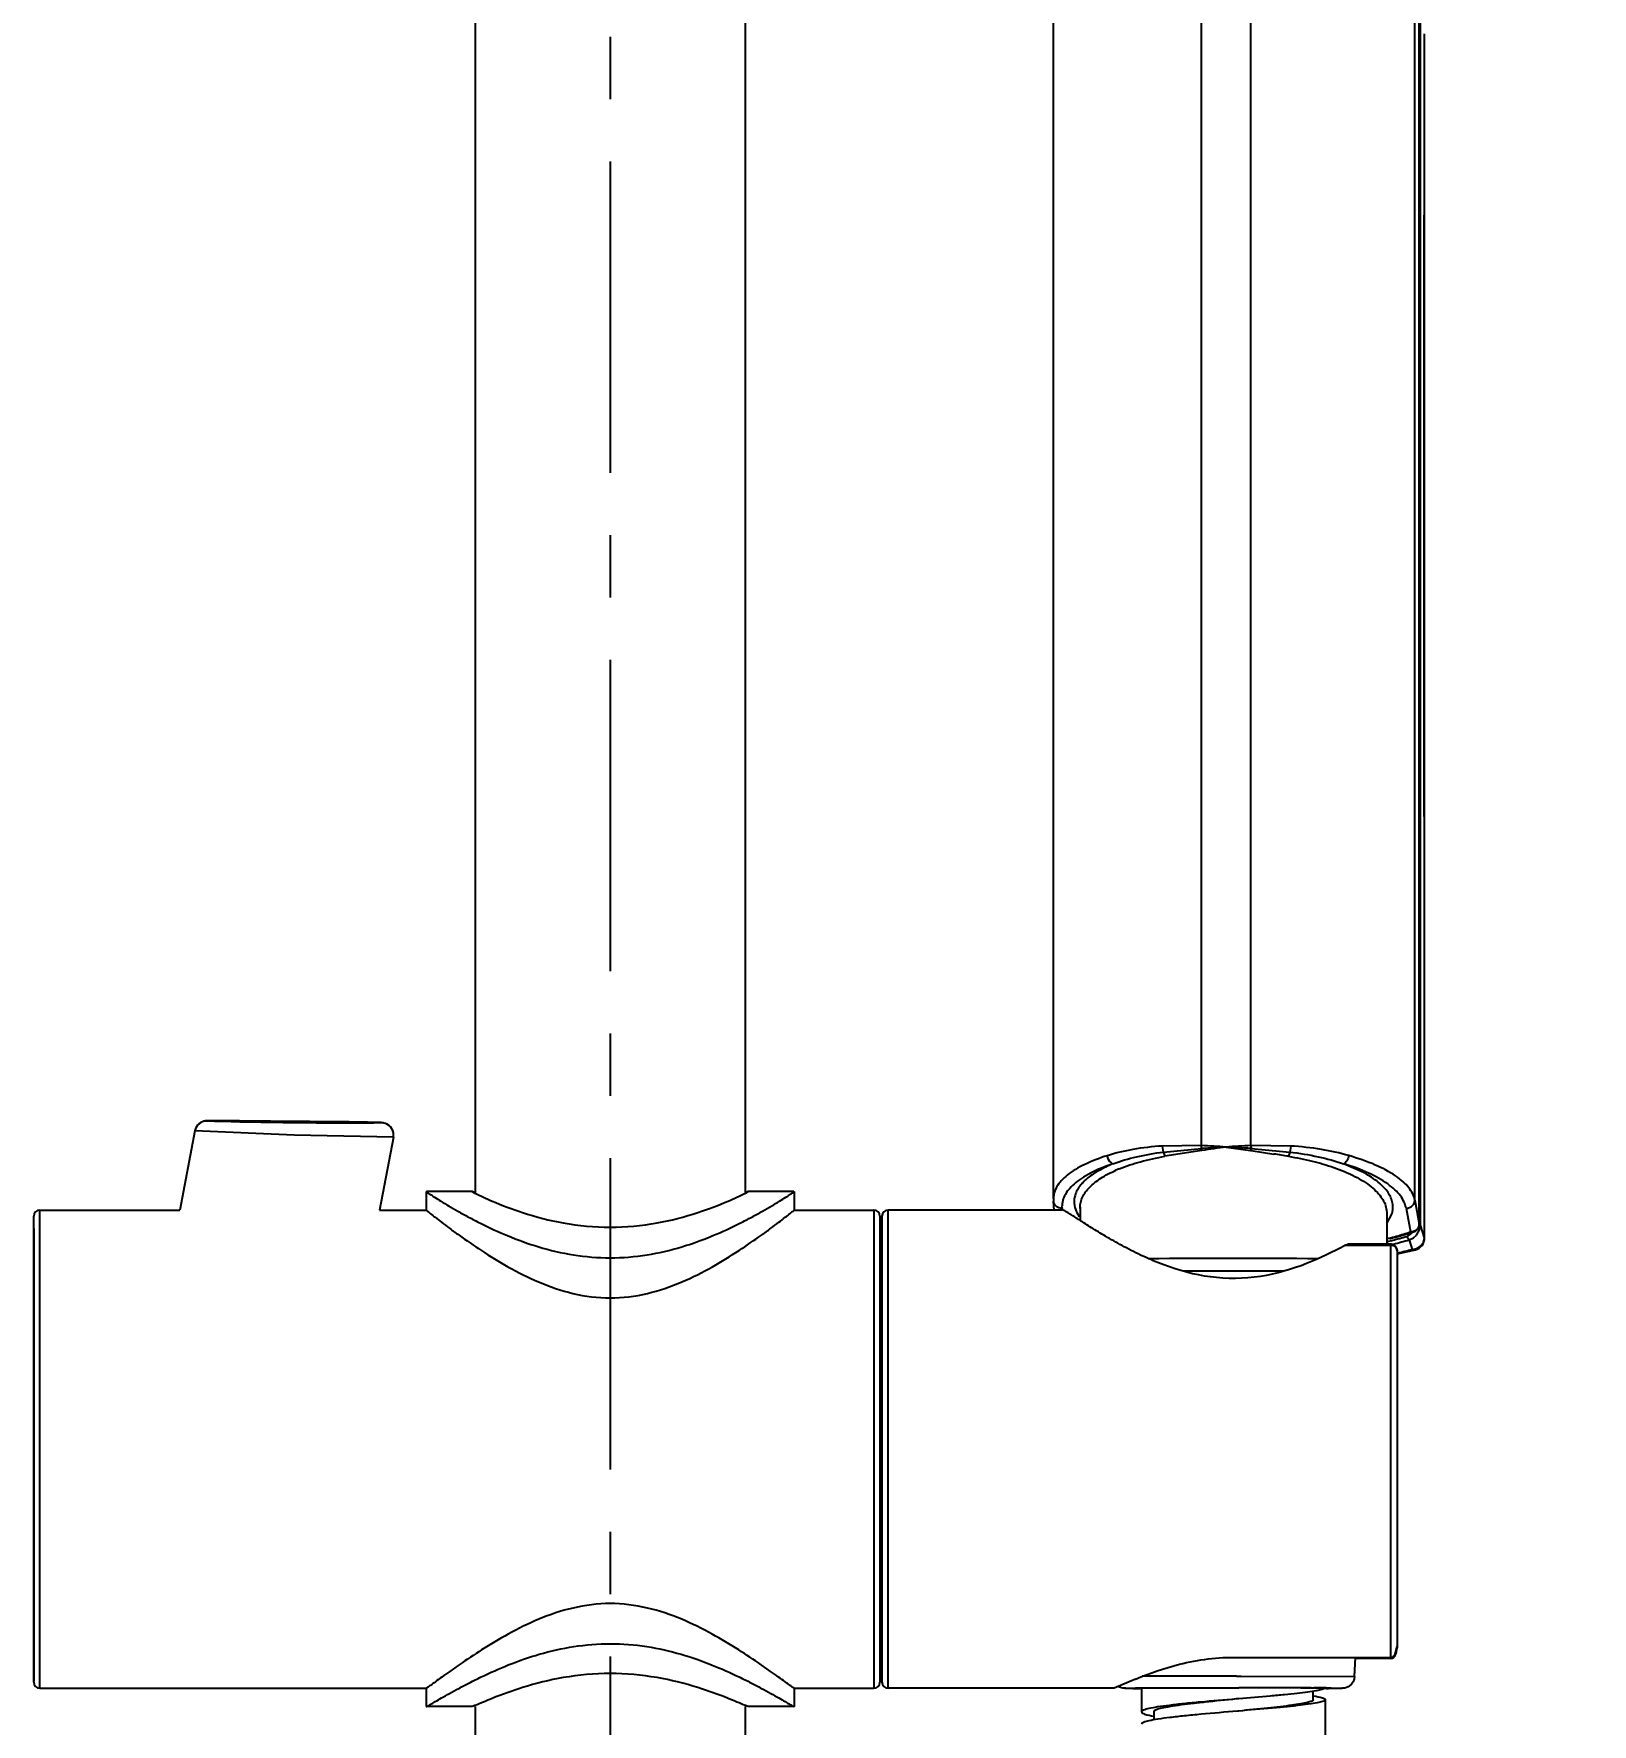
# Model space of a CAD drawing. Header units: millimetres. Extents: x 3819 to 4365, y -2661 to -1889.
# Drawn here: x 3960.45 to 3992.22, y -2250.98 to -2216.52 of the extents above; entities that cross this region are included whole.
import ezdxf

# ---------------------------------------------------------------- set-up
doc = ezdxf.new("R2010")
doc.units = ezdxf.units.MM
doc.header["$LTSCALE"] = 0.1
doc.linetypes.add('CENTERX2', pattern=[101.6, 63.5, -12.7, 12.7, -12.7])
for name, color, linetype in [('02___PRT_ALL_AXES', 7, 'Continuous'), ('CENTER', 1, 'CENTERX2'), ('DEF_LAYER_ROUND_FEAT', 7, 'Continuous'), ('DIM', 3, 'Continuous')]:
    doc.layers.add(name, color=color, linetype=linetype)
doc.styles.get("Standard").update_dxf_attribs({"font": 'arial.ttf'})
doc.dimstyles.new('ISO-25', dxfattribs={"dimtxt": 2.5, "dimasz": 2.5, "dimexe": 1.25, "dimexo": 0.625, "dimtad": 1, "dimlfac": 5, "dimtxsty": 'Standard', "dimcen": 2.5, "dimadec": 0, "dimazin": 0, "dimtfac": 1, "dimtmove": 0, "dimatfit": 3, "dimfxl": 0, "dimarcsym": 0})

# ---------------------------------------------------------------- blocks, each defined once
blk = doc.blocks.new('*D137')
at = {"layer": 'Defpoints', "color": 0}
for p in [(3972.198, -2092.633), (4060.64, -2605.033), (4086.272, -2605.033)]:
    blk.add_point(p, dxfattribs=at)
at = {"layer": 'DIM', "color": 0, "lineweight": -2}
for p, q in [((3972.823, -2092.633), (4087.522, -2092.633)), ((4086.272, -2096.633), (4086.272, -2601.033)), ((4061.265, -2605.033), (4087.522, -2605.033))]:
    blk.add_line(p, q, dxfattribs=at)
at = {"layer": 'DIM', "color": 0}
for points in [[(4085.605, -2096.633), (4086.939, -2096.633), (4086.272, -2092.633)], [(4085.605, -2601.033), (4086.939, -2601.033), (4086.272, -2605.033)]]:
    blk.add_solid(points, dxfattribs=at)
at = {"layer": 'DIM', "color": 0, "insert": (4083.025, -2348.833), "char_height": 4, "attachment_point": 5, "rotation": 90}
blk.add_mtext('(2280)', dxfattribs=at)

msp = doc.modelspace()

# ---------------------------------------------------------------- linework, layer by layer
at = {"color": 7, "linetype": 'Continuous'}
for p, q in [((3969.448, -2182.4386), (3969.448, -2240.1577)), ((3974.948, -2182.4386), (3974.948, -2240.1577)), ((3981.2347, -2240.2642), (3981.2347, -2214.9977)), ((3984.2476, -2214.9808), (3984.2476, -2239.1853)), ((3985.2603, -2239.1851), (3985.2603, -2214.9805)), ((3988.6016, -2240.2987), (3988.6015, -2215.5969)), ((3988.6908, -2215.7218), (3988.6895, -2217.0121)), ((3988.7976, -2241.067), (3988.7974, -2216.5185)), ((3988.6895, -2217.0121), (3988.6898, -2240.7747)), ((3963.7313, -2238.8849), (3963.424, -2240.4985)), ((3965.7538, -2238.9734), (3963.7313, -2238.8849)), ((3964.0134, -2238.6844), (3963.9083, -2238.6913)), ((3964.0187, -2238.679), (3963.9971, -2238.6796)), ((3964.0453, -2238.6786), (3964.0187, -2238.679)), ((3967.4822, -2238.7224), (3964.0316, -2238.686)), ((3964.0779, -2238.6783), (3964.0453, -2238.6786)), ((3964.0798, -2238.6883), (3964.0524, -2238.6871)), ((3964.1391, -2238.678), (3964.0779, -2238.6783)), ((3964.1337, -2238.6904), (3964.0798, -2238.6883)), ((3964.2037, -2238.6927), (3964.1337, -2238.6904)), ((3964.2767, -2238.678), (3964.1391, -2238.678)), ((3964.3223, -2238.6962), (3964.2037, -2238.6927)), ((3964.6405, -2238.6801), (3964.2767, -2238.678)), ((3964.47, -2238.7), (3964.3223, -2238.6962)), ((3964.6463, -2238.7039), (3964.47, -2238.7)), ((3965.2741, -2238.6857), (3964.6405, -2238.6801)), ((3964.8494, -2238.708), (3964.6463, -2238.7039)), ((3965.0771, -2238.712), (3964.8494, -2238.708)), ((3965.3285, -2238.7159), (3965.0771, -2238.712)), ((3966.8749, -2238.7038), (3965.2741, -2238.6857)), ((3965.5327, -2238.7186), (3965.3285, -2238.7159)), ((3965.7495, -2238.7212), (3965.5327, -2238.7186)), ((3965.9769, -2238.7234), (3965.7495, -2238.7212)), ((3967.7783, -2239.0161), (3965.7538, -2238.9734)), ((3966.2074, -2238.7252), (3965.9769, -2238.7234)), ((3966.4321, -2238.7265), (3966.2074, -2238.7252)), ((3966.6427, -2238.7273), (3966.4321, -2238.7265)), ((3966.8323, -2238.7275), (3966.6427, -2238.7273)), ((3966.9966, -2238.7274), (3966.8323, -2238.7275)), ((3967.2522, -2238.7097), (3966.8749, -2238.7038)), ((3967.134, -2238.7269), (3966.9966, -2238.7274)), ((3967.2778, -2238.7259), (3967.134, -2238.7269)), ((3967.3718, -2238.7121), (3967.2522, -2238.7097)), ((3967.3818, -2238.7247), (3967.2778, -2238.7259)), ((3967.4366, -2238.7138), (3967.3718, -2238.7121)), ((3967.4363, -2238.7238), (3967.3818, -2238.7247)), ((3967.463, -2238.7231), (3967.4363, -2238.7238)), ((3967.4698, -2238.7148), (3967.4366, -2238.7138)), ((3967.4831, -2238.7225), (3967.463, -2238.7231)), ((3967.4965, -2238.7158), (3967.4698, -2238.7148)), ((3967.7783, -2239.0161), (3967.4959, -2240.4985)), ((3967.7789, -2238.9257), (3967.7673, -2238.8829)), ((3967.7783, -2239.0161), (3967.7826, -2238.965)), ((3967.7827, -2238.9661), (3967.7789, -2238.9257)), ((3967.7827, -2238.9661), (3967.7826, -2238.965)), ((3984.2476, -2239.1853), (3983.454, -2239.1949)), ((3983.4783, -2239.3167), (3983.454, -2239.1949)), ((3983.4783, -2239.3167), (3984.2516, -2239.2444)), ((3983.4783, -2239.3167), (3983.5058, -2239.4036)), ((3984.2591, -2239.2865), (3983.5058, -2239.4036)), ((3984.2516, -2239.2444), (3984.2489, -2239.1853)), ((3984.7528, -2239.2139), (3984.2516, -2239.2444)), ((3984.7529, -2239.2139), (3985.2503, -2239.2862)), ((3985.2503, -2239.2862), (3985.3037, -2239.2943)), ((3985.259, -2239.1851), (3985.2573, -2239.2441)), ((3985.2639, -2239.2446), (3985.2573, -2239.2441)), ((3985.259, -2239.1851), (3985.2639, -2239.2446)), ((3986.0705, -2239.1943), (3985.2603, -2239.1851)), ((3985.2639, -2239.2446), (3986.0505, -2239.3161)), ((3985.3037, -2239.2943), (3985.729, -2239.3563)), ((3986.0505, -2239.3161), (3986.0257, -2239.4031)), ((3986.0705, -2239.1943), (3986.0505, -2239.3161)), ((3987.557, -2239.7364), (3987.1471, -2239.5546)), ((3968.448, -2240.1237), (3968.448, -2240.4982)), ((3969.3891, -2240.1235), (3968.4512, -2240.1235)), ((3969.386, -2240.1235), (3969.3855, -2240.1237)), ((3969.3855, -2240.1237), (3969.4412, -2240.1547)), ((3969.4412, -2240.145), (3969.386, -2240.1235)), ((3974.9547, -2240.1547), (3975.0105, -2240.1237)), ((3975.01, -2240.1235), (3974.9548, -2240.145)), ((3975.9447, -2240.1235), (3975.0068, -2240.1235)), ((3975.0105, -2240.1237), (3975.01, -2240.1235)), ((3975.948, -2240.1237), (3975.948, -2240.4987)), ((3981.2347, -2240.2645), (3981.2368, -2240.3146)), ((3981.2518, -2240.4985), (3981.2368, -2240.3146)), ((3988.6016, -2240.2987), (3988.6896, -2240.788)), ((3960.448, -2250.1237), (3960.448, -2240.6235)), ((3960.573, -2240.4985), (3963.424, -2240.4985)), ((3960.573, -2250.2485), (3960.573, -2240.4987)), ((3967.4959, -2240.4985), (3968.448, -2240.4985)), ((3975.948, -2240.4985), (3977.573, -2240.4985)), ((3977.573, -2240.4987), (3977.573, -2250.2485)), ((3977.698, -2240.6235), (3977.698, -2250.1237)), ((3977.698, -2240.6401), (3977.698, -2245.415)), ((3977.7385, -2250.1237), (3977.7385, -2240.6234)), ((3977.7385, -2240.6236), (3977.7385, -2245.3502)), ((3977.8635, -2250.2485), (3977.8635, -2240.4985)), ((3981.4279, -2240.4985), (3977.8635, -2240.4985)), ((3981.4112, -2240.4998), (3981.4083, -2240.4646)), ((3981.712, -2240.5484), (3981.76, -2240.6281)), ((3981.7785, -2240.4423), (3981.7785, -2240.4418)), ((3981.7821, -2240.5003), (3981.7785, -2240.4423)), ((3981.7785, -2240.4428), (3981.7785, -2240.7127)), ((3988.0249, -2240.4988), (3988.0284, -2240.5481)), ((3988.0284, -2240.5481), (3988.0285, -2240.5574)), ((3988.0285, -2240.5562), (3988.0285, -2241.1975)), ((3988.0348, -2240.7604), (3988.1263, -2240.599)), ((3988.4241, -2240.4629), (3988.5107, -2240.9443)), ((3960.4479, -2240.8736), (3960.448, -2245.415)), ((3988.0285, -2241.073), (3988.0703, -2241.0726)), ((3988.0703, -2241.0726), (3988.1272, -2241.0752)), ((3988.4368, -2241.0354), (3988.4838, -2241.1061)), ((3988.451, -2240.9835), (3988.5754, -2240.9441)), ((3988.4838, -2241.1061), (3988.5725, -2241.0685)), ((3988.5743, -2240.9357), (3988.5107, -2240.9443)), ((3988.5107, -2240.9443), (3988.5754, -2240.9441)), ((3988.5725, -2241.0685), (3988.6377, -2241.0104)), ((3988.5754, -2240.9441), (3988.5771, -2240.9435)), ((3988.6377, -2241.0104), (3988.6984, -2240.9039)), ((3988.6896, -2240.788), (3988.6748, -2240.8499)), ((3988.6898, -2240.7911), (3988.6896, -2240.788)), ((3988.6898, -2240.7747), (3988.69, -2240.7747)), ((3988.6898, -2240.7911), (3988.69, -2240.7749)), ((3988.6984, -2240.9039), (3988.7159, -2240.8063)), ((3988.6985, -2240.8062), (3988.7159, -2240.8073)), ((3988.7159, -2240.7911), (3988.7159, -2240.7749)), ((3988.7159, -2240.8104), (3988.7159, -2240.7911)), ((3988.7975, -2241.067), (3988.7159, -2240.8063)), ((3988.7755, -2241.1555), (3988.7975, -2241.067)), ((3988.7975, -2241.067), (3988.7992, -2241.0671)), ((3987.1886, -2241.2159), (3987.2324, -2241.1975)), ((3987.1886, -2241.2159), (3988.1135, -2241.2159)), ((3988.1135, -2241.1975), (3987.2322, -2241.1975)), ((3988.1096, -2241.1249), (3988.0972, -2241.128)), ((3988.1135, -2249.6424), (3988.1135, -2241.1975)), ((3988.2385, -2241.3897), (3988.6117, -2241.3092)), ((3988.2385, -2241.3224), (3988.2385, -2249.4246)), ((3988.4838, -2241.1061), (3988.5451, -2241.3016)), ((3988.5451, -2241.3016), (3988.6393, -2241.2822)), ((3988.603, -2241.311), (3988.5451, -2241.3016)), ((3988.6121, -2241.3091), (3988.6117, -2241.3092)), ((3988.6393, -2241.2822), (3988.72, -2241.2309)), ((3988.72, -2241.2309), (3988.7755, -2241.1555)), ((3983.8739, -2241.7408), (3984.4632, -2241.74)), ((3984.4632, -2241.74), (3985.3411, -2241.74)), ((3985.3411, -2241.74), (3985.9399, -2241.7408)), ((3960.448, -2245.415), (3960.4479, -2250.107)), ((3977.698, -2245.415), (3977.698, -2250.0809)), ((3977.7386, -2245.3502), (3977.7385, -2250.1108)), ((3984.9885, -2249.6193), (3988.1135, -2249.6193)), ((3987.3716, -2250.0117), (3987.3922, -2249.6193)), ((3988.1135, -2249.6424), (3987.391, -2249.6424)), ((3988.1135, -2249.6424), (3988.1522, -2249.632)), ((3988.1522, -2249.632), (3988.202, -2249.5797)), ((3988.202, -2249.5559), (3988.2385, -2249.4002)), ((3988.2119, -2249.5602), (3988.2215, -2249.5358)), ((3988.2215, -2249.5358), (3988.2385, -2249.4247)), ((3960.573, -2250.2485), (3968.448, -2250.2485)), ((3968.448, -2250.2483), (3968.448, -2250.6233)), ((3975.948, -2250.2483), (3975.948, -2250.6233)), ((3975.948, -2250.2485), (3977.573, -2250.2485)), ((3977.7385, -2250.1108), (3977.7385, -2250.1235)), ((3982.4684, -2250.2485), (3977.8635, -2250.2485)), ((3982.4686, -2250.2485), (3982.4676, -2250.2485)), ((3982.9076, -2250.0623), (3982.4686, -2250.2485)), ((3982.9597, -2250.2464), (3982.9036, -2250.2486)), ((3982.9044, -2250.2486), (3982.9159, -2250.2497)), ((3982.9434, -2250.2506), (3982.9159, -2250.2497)), ((3985.0117, -2250.2389), (3983.0071, -2250.2456)), ((3983.0285, -2250.251), (3983.0285, -2250.7309)), ((3985.0298, -2250.2389), (3985.0117, -2250.2389)), ((3986.5285, -2250.4809), (3986.5285, -2250.3089)), ((3986.8001, -2250.2518), (3986.7796, -2250.252)), ((3986.8063, -2250.2456), (3986.7874, -2250.2454)), ((3986.9034, -2250.2487), (3986.8472, -2250.251)), ((3986.8911, -2250.2476), (3986.8635, -2250.2467)), ((3986.8911, -2250.2476), (3986.9026, -2250.2487)), ((3968.448, -2250.6233), (3968.4483, -2250.6236)), ((3969.3891, -2250.6235), (3968.4512, -2250.6235)), ((3969.4412, -2250.6021), (3969.386, -2250.6235)), ((3969.448, -2250.6236), (3969.448, -2362.1328)), ((3974.948, -2250.6235), (3974.948, -2362.1324)), ((3975.01, -2250.6235), (3974.9548, -2250.6021)), ((3975.9448, -2250.6235), (3975.0068, -2250.6235)), ((3975.9476, -2250.6237), (3975.948, -2250.6233)), ((3983.2785, -2250.7309), (3983.2785, -2250.8941)), ((3984.9822, -2250.4651), (3984.9616, -2250.4668)), ((3985.0116, -2250.4626), (3984.9847, -2250.4649)), ((3985.0116, -2250.7126), (3984.9847, -2250.7149)), ((3986.7785, -2251.2309), (3986.7785, -2250.4809))]:
    msp.add_line(p, q, dxfattribs=at)
for points in [[(3988.6903, -2233.5329), (3988.6898, -2227.4888), (3988.6898, -2224.8232), (3988.6898, -2222.3497), (3988.6898, -2220.0415), (3988.6896, -2217.879), (3988.69, -2215.8397), (3988.8388, -2213.9245)], [(3988.7991, -2241.0671), (3988.7939, -2223.9011), (3988.7988, -2216.5186)], [(3988.69, -2240.7747), (3988.6904, -2237.0088), (3988.6903, -2233.5329)], [(3963.9971, -2238.6796), (3963.9878, -2238.6799), (3963.9791, -2238.6803), (3963.9705, -2238.6808), (3963.9613, -2238.6815), (3963.9503, -2238.6826), (3963.9351, -2238.6849), (3963.9127, -2238.6898), (3963.8834, -2238.6997), (3963.851, -2238.7156), (3963.8182, -2238.7385), (3963.7877, -2238.7681), (3963.7621, -2238.8037), (3963.7425, -2238.8446), (3963.7313, -2238.8849)], [(3964.0524, -2238.6871), (3964.0318, -2238.686), (3964.024, -2238.6856), (3964.0179, -2238.6852), (3964.0134, -2238.6849)], [(3967.5034, -2238.7216), (3967.501, -2238.7217), (3967.4968, -2238.722), (3967.4908, -2238.7222), (3967.4831, -2238.7225)], [(3967.7253, -2238.8098), (3967.6977, -2238.7814), (3967.6681, -2238.759), (3967.6381, -2238.7424), (3967.6095, -2238.7312), (3967.5849, -2238.7245), (3967.5671, -2238.7212), (3967.5546, -2238.7196), (3967.545, -2238.7186), (3967.5363, -2238.7179), (3967.5275, -2238.7173), (3967.5181, -2238.7168), (3967.5079, -2238.7163), (3967.4965, -2238.7158)], [(3967.7673, -2238.8829), (3967.749, -2238.8439), (3967.7253, -2238.8098)], [(3988.1272, -2241.0752), (3988.2328, -2241.0469), (3988.451, -2240.9835)], [(3988.5768, -2240.9429), (3988.5822, -2240.9409), (3988.5897, -2240.9378), (3988.5972, -2240.9343), (3988.6046, -2240.9305), (3988.612, -2240.9262), (3988.6192, -2240.9214), (3988.6265, -2240.9161), (3988.6338, -2240.9102), (3988.641, -2240.9036)], [(3988.641, -2240.9036), (3988.6481, -2240.8964), (3988.6548, -2240.8884), (3988.6612, -2240.8798), (3988.6672, -2240.8706)], [(3988.6672, -2240.8706), (3988.6726, -2240.8609), (3988.6773, -2240.8506), (3988.6814, -2240.8398), (3988.6846, -2240.8288), (3988.6871, -2240.8174), (3988.6888, -2240.8058), (3988.6897, -2240.7942), (3988.6898, -2240.7911)]]:
    msp.add_lwpolyline(points, dxfattribs=at)
for centre, radius, start, end in [((3963.9777, -2238.932), 0.2508, 157.68694, 169.19709), ((3963.9762, -2238.9314), 0.2492, 153.74245, 157.67857), ((3963.9771, -2238.9319), 0.2503, 145.53483, 153.73646), ((3963.9765, -2238.9314), 0.2495, 141.74568, 145.52947), ((3963.9774, -2238.9322), 0.2508, 132.36933, 141.73772), ((3963.9764, -2238.9312), 0.2493, 130.20293, 132.36154), ((3963.9772, -2238.9322), 0.2506, 118.82044, 130.18779), ((3963.9765, -2238.9311), 0.2492, 117.06784, 118.80654), ((3963.9771, -2238.9325), 0.2508, 105.93671, 117.05605), ((3963.9771, -2238.9299), 0.2482, 81.26685, 81.59182), ((3967.4739, -2238.7929), 0.071, 82.44791, 83.27973), ((3967.5327, -2238.9693), 0.25, 44.72953, 96.76269), ((3967.5332, -2238.9688), 0.2492, 42.00675, 44.73435), ((3967.5321, -2238.9697), 0.2508, 29.84914, 41.99168), ((3967.5336, -2238.9687), 0.2489, 28.88331, 29.82943), ((3967.5319, -2238.9696), 0.2508, 17.97286, 28.8689), ((3967.5331, -2238.9692), 0.2495, 14.22342, 17.96199), ((3967.5323, -2238.9693), 0.2504, 4.83685, 14.21689), ((3967.5338, -2238.9692), 0.2489, 2.99581, 4.8277), ((3967.5334, -2238.9692), 0.2493, 0.96215, 2.99427), ((3983.5057, -2256.7857), 17.616, 85.94039, 87.58651), ((3983.6754, -2239.3695), 0.5897, 8.10044, 12.25458), ((3987.8713, -2262.1341), 23.1314, 97.74801, 98.98413), ((3983.7204, -2260.6315), 21.4425, 85.88992, 87.24033), ((3986.015, -2256.9636), 17.7946, 92.43055, 94.06726), ((3986.3215, -2239.4421), 1.0824, 169.4624, 171.71949), ((3982.7232, -2259.403), 20.2707, 80.62366, 81.47254), ((3983.691, -2242.3906), 2.9507, 112.23198, 113.62392), ((3982.6218, -2240.6959), 1.0939, 130.83024, 134.64147), ((3986.4209, -2241.8509), 2.4004, 60.39259, 61.75237), ((3960.5729, -2240.6235), 0.125, 90.0012, 179.92397), ((3977.573, -2240.6235), 0.125, 0.07014, 89.9988), ((3977.8635, -2240.6235), 0.125, 89.99951, 179.93068), ((3982.2357, -2240.2821), 0.5875, 204.15589, 206.94701), ((3986.0438, -2233.2642), 8.0671, 284.54901, 285.66263), ((3986.1842, -2233.4369), 7.9254, 284.35838, 286.51259), ((3986.2854, -2234.1058), 7.1914, 285.61963, 288.02524), ((3988.5492, -2241.0671), 0.25, 284.58265, 0.08584), ((3988.1397, -2240.7749), 0.55, 358.63044, 0.01821), ((3988.6859, -2241.4447), 0.6387, 88.87607, 89.6098), ((3985.9337, -2232.4766), 8.9178, 283.68887, 284.04004), ((3985.9894, -2232.6991), 8.6885, 284.12369, 284.39613), ((3988.1135, -2241.3208), 0.1233, 88.68023, 89.9993), ((3988.1135, -2241.3225), 0.125, 0.03429, 88.69266), ((3985.8675, -2232.0013), 9.4734, 283.80238, 284.05149), ((3986.0071, -2232.543), 8.9141, 284.02642, 286.13128), ((3985.8856, -2230.9953), 10.6439, 282.86005, 284.46913), ((3988.5906, -2241.2282), 0.0837, 278.46364, 284.56121), ((3984.9044, -2826.7328), 585.2442, 89.8312101, 90.1702235), ((3988.0141, -2249.4711), 0.217, 329.98531, 335.75011), ((3960.5729, -2250.1235), 0.125, 180.07885, 269.99881), ((3977.573, -2250.1235), 0.125, 270.00119, 359.91713), ((3977.8635, -2250.1235), 0.125, 180.08306, 269.9988), ((3983.0915, -2243.8402), 6.4121, 268.67681, 269.18587), ((3983.1325, -2259.0391), 8.7944, 90.81697, 91.10159), ((3985.061, -2528.7626), 278.5237, 89.74941, 90.006423), ((3985.8202, -2354.2941), 104.0535, 89.596748, 89.74505), ((3986.3567, -2282.8939), 32.6514, 89.24423, 89.65633), ((3986.6747, -2241.4705), 8.7822, 270.8179, 271.10171), ((3986.7152, -2256.6713), 6.4263, 88.67712, 89.18747)]:
    msp.add_arc(centre, radius, start, end, dxfattribs=at)
for points, knots in [([(3988.7159, -2240.7749), (3988.7159, -2239.7261), (3988.7158, -2237.6287), (3988.7156, -2234.4824), (3988.7154, -2231.3362), (3988.7152, -2228.19), (3988.715, -2225.5682), (3988.715, -2223.4707), (3988.7151, -2221.8976), (3988.7152, -2220.3245), (3988.7154, -2218.7514), (3988.716, -2217.5716), (3988.7156, -2216.7853), (3988.7176, -2216.2621), (3988.7207, -2215.8699), (3988.7271, -2215.6088)], [0, 0, 0, 0, 0.1250179, 0.2500357, 0.3750536, 0.5000714, 0.6250891, 0.6875979, 0.7501067, 0.8126155, 0.8751239, 0.9376328, 0.9532554, 0.9688617, 1, 1, 1, 1]), ([(3964.0186, -2238.6852), (3964.018, -2238.6851), (3964.0167, -2238.685), (3964.0154, -2238.6848), (3964.0148, -2238.6848)], [0, 0, 0, 0, 0.499711, 1, 1, 1, 1]), ([(3983.454, -2239.1949), (3983.2532, -2239.2068), (3982.8739, -2239.2495), (3982.5018, -2239.3367), (3982.3304, -2239.3909)], [0, 0, 0, 0, 0.5281082, 1, 1, 1, 1]), ([(3982.4478, -2239.5557), (3982.6029, -2239.4977), (3982.9432, -2239.3991), (3983.2921, -2239.3394), (3983.4783, -2239.3167)], [0, 0, 0, 0, 0.46886, 1, 1, 1, 1]), ([(3986.0505, -2239.3161), (3986.2461, -2239.339), (3986.6164, -2239.3996), (3986.9789, -2239.4973), (3987.1471, -2239.5546)], [0, 0, 0, 0, 0.525596, 1, 1, 1, 1]), ([(3987.2574, -2239.3898), (3987.0734, -2239.3362), (3986.6801, -2239.2497), (3986.2801, -2239.2063), (3986.0705, -2239.1943)], [0, 0, 0, 0, 0.4772868, 1, 1, 1, 1]), ([(3982.3304, -2239.3909), (3982.1703, -2239.4421), (3981.8856, -2239.5483), (3981.5724, -2239.7307), (3981.3946, -2239.8934), (3981.3036, -2240.0124), (3981.2475, -2240.1359), (3981.2348, -2240.2216), (3981.2347, -2240.2629)], [0, 0, 0, 0, 0.3407407, 0.6145519, 0.727781, 0.8272792, 0.916236, 1, 1, 1, 1]), ([(3982.4478, -2239.5557), (3982.2896, -2239.6075), (3982.0678, -2239.6959), (3981.808, -2239.8468), (3981.6566, -2239.9605), (3981.5389, -2240.0798), (3981.4563, -2240.2046), (3981.4116, -2240.3344), (3981.4059, -2240.4221), (3981.4083, -2240.4646)], [0, 0, 0, 0, 0.3390704, 0.4832843, 0.6110716, 0.7236171, 0.8230744, 0.9133895, 1, 1, 1, 1]), ([(3981.7785, -2240.4422), (3981.7785, -2240.4073), (3981.7869, -2240.3359), (3981.8385, -2240.1914), (3981.9711, -2240.0157), (3982.2078, -2239.8331), (3982.4008, -2239.7343), (3982.5086, -2239.6871)], [0, 0, 0, 0, 0.0947433, 0.1932614, 0.4138715, 0.6804988, 1, 1, 1, 1]), ([(3982.4478, -2239.5557), (3982.3426, -2239.5985), (3982.1531, -2239.6879), (3981.9788, -2239.8058), (3981.9066, -2239.8682)], [0, 0, 0, 0, 0.5432484, 1, 1, 1, 1]), ([(3982.4478, -2239.5557), (3982.4334, -2239.5505), (3982.3735, -2239.5136), (3982.3396, -2239.444), (3982.3304, -2239.3909)], [0, 0, 0, 0, 0.2207771, 1, 1, 1, 1]), ([(3982.5746, -2239.6592), (3982.7152, -2239.6017), (3983.0224, -2239.5011), (3983.3379, -2239.4326), (3983.5058, -2239.4035)], [0, 0, 0, 0, 0.471407, 1, 1, 1, 1]), ([(3986.0257, -2239.403), (3986.1885, -2239.4299), (3986.4994, -2239.4931), (3986.8042, -2239.5817), (3986.9476, -2239.6318)], [0, 0, 0, 0, 0.5206403, 1, 1, 1, 1]), ([(3986.9476, -2239.6318), (3987.0958, -2239.6835), (3987.3631, -2239.7931), (3987.6588, -2239.9741), (3987.8353, -2240.1336), (3987.9315, -2240.2513), (3987.9972, -2240.3725), (3988.0196, -2240.4574), (3988.0247, -2240.4987)], [0, 0, 0, 0, 0.3263223, 0.5990036, 0.7154577, 0.8196439, 0.9134398, 1, 1, 1, 1]), ([(3987.2574, -2239.3898), (3987.2505, -2239.4264), (3987.226, -2239.4909), (3987.1756, -2239.5432), (3987.1471, -2239.5546)], [0, 0, 0, 0, 0.548248, 1, 1, 1, 1]), ([(3988.4241, -2240.4629), (3988.4151, -2240.4192), (3988.3851, -2240.3294), (3988.3068, -2240.2014), (3988.1927, -2240.078), (3987.983, -2239.9101), (3987.6338, -2239.7208), (3987.3213, -2239.607), (3987.1471, -2239.5546)], [0, 0, 0, 0, 0.0821666, 0.1722526, 0.2740998, 0.3898245, 0.6653057, 1, 1, 1, 1]), ([(3988.6016, -2240.2987), (3988.5933, -2240.2544), (3988.5616, -2240.1636), (3988.4772, -2240.0364), (3988.3568, -2239.9133), (3988.1356, -2239.7446), (3987.7679, -2239.5552), (3987.4398, -2239.4434), (3987.2574, -2239.3898)], [0, 0, 0, 0, 0.0800347, 0.1685228, 0.2694874, 0.3849216, 0.6619057, 1, 1, 1, 1]), ([(3981.8532, -2239.9176), (3981.8311, -2239.9395), (3981.755, -2240.022), (3981.6957, -2240.1225), (3981.6733, -2240.2007)], [0, 0, 0, 0, 0.2769391, 1, 1, 1, 1]), ([(3988.1263, -2240.599), (3988.139, -2240.5645), (3988.1568, -2240.4932), (3988.1564, -2240.3824), (3988.1284, -2240.272), (3988.0736, -2240.1635), (3987.9931, -2240.0574), (3987.8441, -2239.9121), (3987.7066, -2239.8206), (3987.6068, -2239.7639)], [0, 0, 0, 0, 0.1028705, 0.2035474, 0.3072654, 0.4187604, 0.5416976, 0.6786464, 1, 1, 1, 1]), ([(3968.448, -2240.1237), (3968.448, -2240.1259), (3968.4573, -2240.1303), (3968.469, -2240.1415), (3968.4943, -2240.1574), (3968.5268, -2240.1796), (3968.5692, -2240.207), (3968.6425, -2240.2541), (3968.7551, -2240.3242), (3968.9137, -2240.4198), (3969.102, -2240.5287), (3969.3176, -2240.6473), (3969.6514, -2240.82), (3970.1225, -2241.0376), (3970.7527, -2241.2671), (3971.4536, -2241.4316), (3971.947, -2241.4726), (3972.198, -2241.4726)], [0, 0, 0, 0, 0.0016517, 0.0060602, 0.0132201, 0.0230811, 0.0355636, 0.0505835, 0.0878355, 0.1339842, 0.1880867, 0.2492643, 0.3166753, 0.4670738, 0.6342358, 0.8137088, 1, 1, 1, 1]), ([(3969.4412, -2240.1547), (3969.5558, -2240.2125), (3969.8747, -2240.3566), (3970.4686, -2240.5828), (3971.2711, -2240.7912), (3971.8778, -2240.8483), (3972.198, -2240.8483)], [0, 0, 0, 0, 0.1343981, 0.3661305, 0.6647216, 1, 1, 1, 1]), ([(3972.198, -2241.4726), (3972.4489, -2241.4726), (3972.9424, -2241.4315), (3973.6431, -2241.2667), (3974.2735, -2241.0377), (3974.7449, -2240.8204), (3975.0784, -2240.6474), (3975.2939, -2240.5286), (3975.482, -2240.4197), (3975.6408, -2240.3242), (3975.7533, -2240.2541), (3975.8267, -2240.207), (3975.869, -2240.1796), (3975.9015, -2240.1574), (3975.9268, -2240.1414), (3975.9386, -2240.1303), (3975.948, -2240.126), (3975.948, -2240.1237)], [0, 0, 0, 0, 0.1862833, 0.3657442, 0.5329452, 0.6833844, 0.7507461, 0.8118791, 0.8659765, 0.9121428, 0.9493976, 0.9644124, 0.9768887, 0.9867481, 0.9939171, 0.998341, 1, 1, 1, 1]), ([(3972.198, -2240.8483), (3972.5182, -2240.8483), (3973.1248, -2240.7912), (3973.9273, -2240.5828), (3974.5212, -2240.3566), (3974.8401, -2240.2125), (3974.9547, -2240.1547)], [0, 0, 0, 0, 0.3352663, 0.6338579, 0.8655952, 1, 1, 1, 1]), ([(3981.4083, -2240.4646), (3981.387, -2240.4645), (3981.3444, -2240.4569), (3981.2892, -2240.4245), (3981.25, -2240.3752), (3981.2385, -2240.335), (3981.2368, -2240.3149)], [0, 0, 0, 0, 0.25725, 0.5100009, 0.7568321, 1, 1, 1, 1]), ([(3981.6733, -2240.2007), (3981.6585, -2240.2524), (3981.6467, -2240.3641), (3981.6769, -2240.4719), (3981.6996, -2240.5226)], [0, 0, 0, 0, 0.4923161, 1, 1, 1, 1]), ([(3988.4241, -2240.4629), (3988.4467, -2240.4628), (3988.4922, -2240.4541), (3988.5505, -2240.4179), (3988.5907, -2240.3637), (3988.601, -2240.3201), (3988.6016, -2240.2987)], [0, 0, 0, 0, 0.2561729, 0.5098897, 0.7578482, 1, 1, 1, 1]), ([(3968.448, -2240.4987), (3968.448, -2240.4987), (3968.448, -2240.4988), (3968.448, -2240.4989), (3968.448, -2240.499)], [0, 0, 0, 0, 0.433888, 1, 1, 1, 1]), ([(3968.448, -2240.499), (3968.4522, -2240.5081), (3968.4858, -2240.528), (3968.541, -2240.5806), (3968.641, -2240.6551), (3968.7708, -2240.7566), (3968.933, -2240.8782), (3969.2004, -2241.0732), (3969.5921, -2241.3417), (3970.1264, -2241.6718), (3970.7435, -2241.9838), (3971.4396, -2242.2247), (3971.9427, -2242.2914), (3972.198, -2242.2914)], [0, 0, 0, 0, 0.0071352, 0.025799, 0.0553127, 0.094748, 0.1430095, 0.1989192, 0.3295377, 0.479669, 0.6440742, 0.8189461, 1, 1, 1, 1]), ([(3972.198, -2242.2914), (3972.4533, -2242.2914), (3972.9565, -2242.2247), (3973.6527, -2241.9837), (3974.2698, -2241.6716), (3974.8042, -2241.3415), (3975.1959, -2241.073), (3975.4633, -2240.8779), (3975.6255, -2240.7564), (3975.7552, -2240.6549), (3975.8552, -2240.5804), (3975.9101, -2240.5278), (3975.9439, -2240.5081), (3975.9479, -2240.4989)], [0, 0, 0, 0, 0.1810736, 0.3559709, 0.5204007, 0.6705512, 0.8011765, 0.8570871, 0.9053398, 0.9447653, 0.9742601, 0.992897, 1, 1, 1, 1]), ([(3975.9479, -2240.4989), (3975.9479, -2240.4989), (3975.948, -2240.4988), (3975.948, -2240.4987), (3975.948, -2240.4987)], [0, 0, 0, 0, 0.5630779, 1, 1, 1, 1]), ([(3987.1886, -2241.2159), (3986.9318, -2241.3553), (3986.3744, -2241.6253), (3985.4477, -2241.8981), (3984.4391, -2241.9104), (3983.6403, -2241.6906), (3983.0661, -2241.4472), (3982.6854, -2241.2555), (3982.3471, -2241.0652), (3982.0544, -2240.8882), (3981.8126, -2240.735), (3981.6453, -2240.627), (3981.5411, -2240.5615), (3981.4877, -2240.528), (3981.4517, -2240.5091), (3981.433, -2240.4985), (3981.4263, -2240.4985)], [0, 0, 0, 0, 0.141334, 0.2989855, 0.4633744, 0.6219713, 0.6959632, 0.7650037, 0.8280228, 0.8837101, 0.9304473, 0.9665183, 0.979971, 0.9901101, 0.9968021, 1, 1, 1, 1]), ([(3988.4368, -2241.0354), (3988.4469, -2241.0325), (3988.4878, -2241.0156), (3988.5214, -2240.9839), (3988.541, -2240.9567)], [0, 0, 0, 0, 0.2387949, 1, 1, 1, 1]), ([(3988.6748, -2240.8499), (3988.6653, -2240.8699), (3988.6368, -2240.9067), (3988.596, -2240.9288), (3988.5743, -2240.9357)], [0, 0, 0, 0, 0.4936159, 1, 1, 1, 1]), ([(3988.1135, -2241.2159), (3988.1447, -2241.2159), (3988.2069, -2241.2344), (3988.2385, -2241.2945), (3988.2385, -2241.3224)], [0, 0, 0, 0, 0.5277009, 1, 1, 1, 1]), ([(3972.198, -2248.5211), (3971.9435, -2248.5211), (3971.4423, -2248.5864), (3970.7481, -2248.8222), (3970.1322, -2249.1271), (3969.5987, -2249.4487), (3969.207, -2249.7091), (3968.9389, -2249.8969), (3968.7767, -2250.0135), (3968.645, -2250.1087), (3968.5558, -2250.1739), (3968.5018, -2250.2121), (3968.4755, -2250.2318), (3968.4586, -2250.2414), (3968.4509, -2250.2486), (3968.4482, -2250.2485)], [0, 0, 0, 0, 0.1819967, 0.3575725, 0.5223524, 0.6725367, 0.8029241, 0.8586274, 0.9066291, 0.9457691, 0.9749509, 0.985511, 0.9932505, 0.9980925, 1, 1, 1, 1]), ([(3975.9478, -2250.2485), (3975.9451, -2250.2486), (3975.9374, -2250.2414), (3975.9204, -2250.2318), (3975.8942, -2250.2121), (3975.8402, -2250.1739), (3975.7511, -2250.1087), (3975.6193, -2250.0135), (3975.4571, -2249.8969), (3975.189, -2249.7092), (3974.7974, -2249.4488), (3974.2638, -2249.1271), (3973.648, -2248.8222), (3972.9537, -2248.5864), (3972.4525, -2248.5211), (3972.198, -2248.5211)], [0, 0, 0, 0, 0.0019047, 0.006744, 0.0144815, 0.0250389, 0.0542154, 0.0933481, 0.1413484, 0.1970463, 0.3274324, 0.4776166, 0.6424002, 0.8179848, 1, 1, 1, 1]), ([(3968.4483, -2250.6235), (3968.451, -2250.6235), (3968.4589, -2250.6183), (3968.4755, -2250.6105), (3968.5013, -2250.5953), (3968.5539, -2250.5655), (3968.641, -2250.5149), (3968.7701, -2250.4405), (3968.9302, -2250.3494), (3969.1193, -2250.2457), (3969.3351, -2250.1325), (3969.6684, -2249.9671), (3970.1377, -2249.7577), (3970.7646, -2249.538), (3971.4601, -2249.38), (3971.9492, -2249.3399), (3972.198, -2249.3399)], [0, 0, 0, 0, 0.0019641, 0.0066639, 0.0140758, 0.0241413, 0.0519409, 0.0893772, 0.1356092, 0.1896706, 0.2506914, 0.3178844, 0.4679269, 0.634761, 0.8139145, 1, 1, 1, 1]), ([(3972.198, -2249.3399), (3972.4468, -2249.3399), (3972.9359, -2249.3793), (3973.6314, -2249.5378), (3974.2582, -2249.7578), (3974.7276, -2249.9672), (3975.0608, -2250.1328), (3975.2766, -2250.2461), (3975.4658, -2250.3497), (3975.6259, -2250.4406), (3975.7551, -2250.5148), (3975.8422, -2250.5654), (3975.8947, -2250.5953), (3975.9205, -2250.6105), (3975.9371, -2250.6183), (3975.945, -2250.6235), (3975.9476, -2250.6235)], [0, 0, 0, 0, 0.1860844, 0.3652416, 0.5320889, 0.6821428, 0.7493465, 0.8103743, 0.8644294, 0.9106403, 0.9480591, 0.9758567, 0.9859254, 0.9933396, 0.9980386, 1, 1, 1, 1]), ([(3982.9076, -2250.0623), (3983.1978, -2249.942), (3983.872, -2249.7038), (3984.5897, -2249.6114), (3984.9885, -2249.6194)], [0, 0, 0, 0, 0.4405471, 1, 1, 1, 1]), ([(3988.1135, -2249.6193), (3988.1235, -2249.6193), (3988.1611, -2249.6109), (3988.1883, -2249.5798), (3988.202, -2249.5559)], [0, 0, 0, 0, 0.265669, 1, 1, 1, 1]), ([(3972.198, -2249.9479), (3971.8779, -2249.9479), (3971.272, -2250.0028), (3970.4703, -2250.204), (3969.8762, -2250.4176), (3969.5577, -2250.5534), (3969.4412, -2250.6021)], [0, 0, 0, 0, 0.3366874, 0.635926, 0.8671936, 1, 1, 1, 1]), ([(3974.9548, -2250.6021), (3974.8382, -2250.5534), (3974.5198, -2250.4176), (3973.9257, -2250.204), (3973.124, -2250.0029), (3972.5181, -2249.9479), (3972.198, -2249.9479)], [0, 0, 0, 0, 0.1328037, 0.364067, 0.6633033, 1, 1, 1, 1]), ([(3982.9634, -2250.2463), (3982.9628, -2250.2463), (3982.9616, -2250.2463), (3982.9603, -2250.2463), (3982.9597, -2250.2464)], [0, 0, 0, 0, 0.5039373, 1, 1, 1, 1]), ([(3986.7697, -2250.2454), (3986.7527, -2250.2596), (3986.6906, -2250.2779), (3986.5751, -2250.3035), (3986.4053, -2250.3284), (3986.1901, -2250.3547), (3985.9342, -2250.3811), (3985.537, -2250.4182), (3985.2257, -2250.4444), (3985.0116, -2250.4626)], [0, 0, 0, 0, 0.0374872, 0.1053316, 0.2023984, 0.3259489, 0.4722576, 0.6368317, 1, 1, 1, 1]), ([(3986.2832, -2250.2416), (3986.2825, -2250.2416), (3986.2812, -2250.2416), (3986.2798, -2250.2416), (3986.2791, -2250.2416)], [0, 0, 0, 0, 0.4996612, 1, 1, 1, 1]), ([(3986.8472, -2250.251), (3986.8466, -2250.251), (3986.8454, -2250.251), (3986.8442, -2250.251), (3986.8436, -2250.251)], [0, 0, 0, 0, 0.4960627, 1, 1, 1, 1]), ([(3984.9616, -2250.4668), (3984.7165, -2250.4876), (3984.3597, -2250.5179), (3983.9057, -2250.5617), (3983.6147, -2250.594), (3983.3784, -2250.6249), (3983.1941, -2250.6584), (3983.0927, -2250.6834), (3983.0285, -2250.7141), (3983.0285, -2250.7309)], [0, 0, 0, 0, 0.3760179, 0.5471263, 0.6977755, 0.8220747, 0.915296, 0.9743306, 1, 1, 1, 1]), ([(3984.9847, -2250.7149), (3984.7373, -2250.7358), (3984.3768, -2250.7664), (3983.9179, -2250.8104), (3983.6232, -2250.843), (3983.3836, -2250.8741), (3983.1966, -2250.9078), (3983.0938, -2250.9331), (3983.0285, -2250.9639), (3983.0285, -2250.9809)], [0, 0, 0, 0, 0.3751208, 0.5462508, 0.6970943, 0.8216596, 0.9151304, 0.9743258, 1, 1, 1, 1]), ([(3983.0285, -2250.7309), (3983.0285, -2250.74), (3983.0516, -2250.761), (3983.1333, -2250.7902), (3983.2148, -2250.8072), (3983.2774, -2250.8184)], [0, 0, 0, 0, 0.1003041, 0.2937438, 1, 1, 1, 1]), ([(3984.9616, -2250.4673), (3984.7484, -2250.4882), (3984.4379, -2250.5185), (3984.0427, -2250.5623), (3983.7894, -2250.5946), (3983.5829, -2250.6253), (3983.4233, -2250.6589), (3983.332, -2250.6837), (3983.2785, -2250.7153), (3983.2785, -2250.7309)], [0, 0, 0, 0, 0.3745022, 0.5451333, 0.6954979, 0.8197197, 0.9131155, 0.9727204, 1, 1, 1, 1]), ([(3986.7785, -2250.4809), (3986.7785, -2250.4956), (3986.7201, -2250.5209), (3986.6306, -2250.5424), (3986.4646, -2250.5708), (3986.2518, -2250.5976), (3985.9876, -2250.626), (3985.5695, -2250.6654), (3985.2395, -2250.6933), (3985.0116, -2250.7126)], [0, 0, 0, 0, 0.0244837, 0.0820525, 0.1734848, 0.2960545, 0.4455961, 0.6168872, 1, 1, 1, 1]), ([(3986.5285, -2250.4809), (3986.5285, -2250.4944), (3986.4809, -2250.5211), (3986.4013, -2250.5422), (3986.2601, -2250.571), (3986.077, -2250.5977), (3985.8506, -2250.6261), (3985.4913, -2250.6655), (3985.2077, -2250.6932), (3985.0117, -2250.7124)], [0, 0, 0, 0, 0.0261277, 0.0841062, 0.1754567, 0.2976728, 0.4467238, 0.6175055, 1, 1, 1, 1]), ([(3986.5352, -2250.4035), (3986.5962, -2250.4135), (3986.6762, -2250.4288), (3986.7548, -2250.4541), (3986.7785, -2250.4727), (3986.7785, -2250.4809)], [0, 0, 0, 0, 0.7122406, 0.9048821, 1, 1, 1, 1])]:
    msp.add_open_spline(points, degree=3, knots=knots, dxfattribs=at)
msp.add_open_spline([(3984.9847, -2250.4649), (3984.9839, -2250.4649), (3984.9831, -2250.465), (3984.9822, -2250.4651)], degree=3, dxfattribs=at)
at = {"layer": '02___PRT_ALL_AXES', "color": 7, "linetype": 'Continuous'}
msp.add_line((3986.7575, -2250.2514), (3986.841, -2250.2487), dxfattribs=at)
at = {"layer": 'CENTER'}
msp.add_line((3972.198, -2087.0409), (3972.198, -2368.7111), dxfattribs=at)
at = {"layer": 'DEF_LAYER_ROUND_FEAT', "color": 7, "linetype": 'Continuous'}
for p, q in [((3984.9621, -2249.9997), (3984.9854, -2249.9997)), ((3984.9854, -2249.9997), (3985.0575, -2249.9997)), ((3985.0575, -2249.9997), (3987.3564, -2250.0104)), ((3987.3564, -2250.0104), (3987.3716, -2250.0117)), ((3982.6878, -2250.2496), (3982.6669, -2250.2483)), ((3982.7098, -2250.247), (3982.6856, -2250.2485)), ((3982.8542, -2250.2528), (3982.6987, -2250.2499)), ((3982.7098, -2250.247), (3982.9515, -2250.2435)), ((3982.8973, -2250.2533), (3982.8718, -2250.253)), ((3983.0145, -2250.2544), (3982.9493, -2250.2538)), ((3982.9515, -2250.2435), (3985.0124, -2250.2378)), ((3986.2885, -2250.2402), (3986.5419, -2250.2413)), ((3986.7924, -2250.243), (3986.8577, -2250.2435)), ((3986.8555, -2250.2538), (3986.7948, -2250.2543)), ((3986.9208, -2250.2532), (3986.8541, -2250.2538)), ((3987.1082, -2250.2475), (3986.8555, -2250.2538)), ((3986.8577, -2250.2435), (3987.1082, -2250.2475)), ((3987.0494, -2250.2515), (3986.9208, -2250.2532))]:
    msp.add_line(p, q, dxfattribs=at)
msp.add_lwpolyline([(3982.6669, -2250.2483), (3982.6498, -2250.2464), (3982.6189, -2250.2399), (3982.5776, -2250.2245), (3982.5589, -2250.2128)], dxfattribs=at)
for centre, radius, start, end in [((3984.7018, -2574.3958), 324.3962, 89.954022, 90.292621), ((3982.7288, -2249.3087), 0.9418, 267.50631, 267.8364), ((3983.2652, -2214.9859), 35.2693, 269.33229, 269.48673), ((3984.9453, -2631.8705), 381.6327, 89.799715, 89.989927), ((3985.9891, -2354.7482), 104.5083, 89.559641, 89.696948)]:
    msp.add_arc(centre, radius, start, end, dxfattribs=at)
for points, knots in [([(3987.3716, -2250.0117), (3987.3679, -2250.0828), (3987.3027, -2250.2066), (3987.1546, -2250.2528), (3987.078, -2250.2509), (3987.0494, -2250.2515)], [0, 0, 0, 0, 0.4812749, 0.8063917, 1, 1, 1, 1]), ([(3982.6987, -2250.2499), (3982.6986, -2250.2499), (3982.6984, -2250.2499), (3982.6982, -2250.2498), (3982.698, -2250.2498)], [0, 0, 0, 0, 0.5032575, 1, 1, 1, 1]), ([(3986.2794, -2250.2401), (3986.2809, -2250.2402), (3986.2839, -2250.2402), (3986.287, -2250.2402), (3986.2885, -2250.2402)], [0, 0, 0, 0, 0.5005241, 1, 1, 1, 1])]:
    msp.add_open_spline(points, degree=3, knots=knots, dxfattribs=at)

# ---------------------------------------------------------------- dimensions: what is measured, and where the dimension line sits
at = {"layer": 'DIM'}
dim = msp.add_linear_dim(base=(4086.272, -2605.0328), p1=(3972.198, -2092.6331), p2=(4060.6398, -2605.0328), angle=90, text='(2280)', dimstyle='ISO-25', override={"dimtxt": 4, "dimasz": 4, "dimlfac": 4, "dimadec": 1, "dimfxl": 1.25}, dxfattribs=at)
dim.commit()
dim.dimension.update_dxf_attribs({"geometry": '*D137', "text_midpoint": (4083.0249, -2348.833)})

doc.saveas('drawing.dxf')
